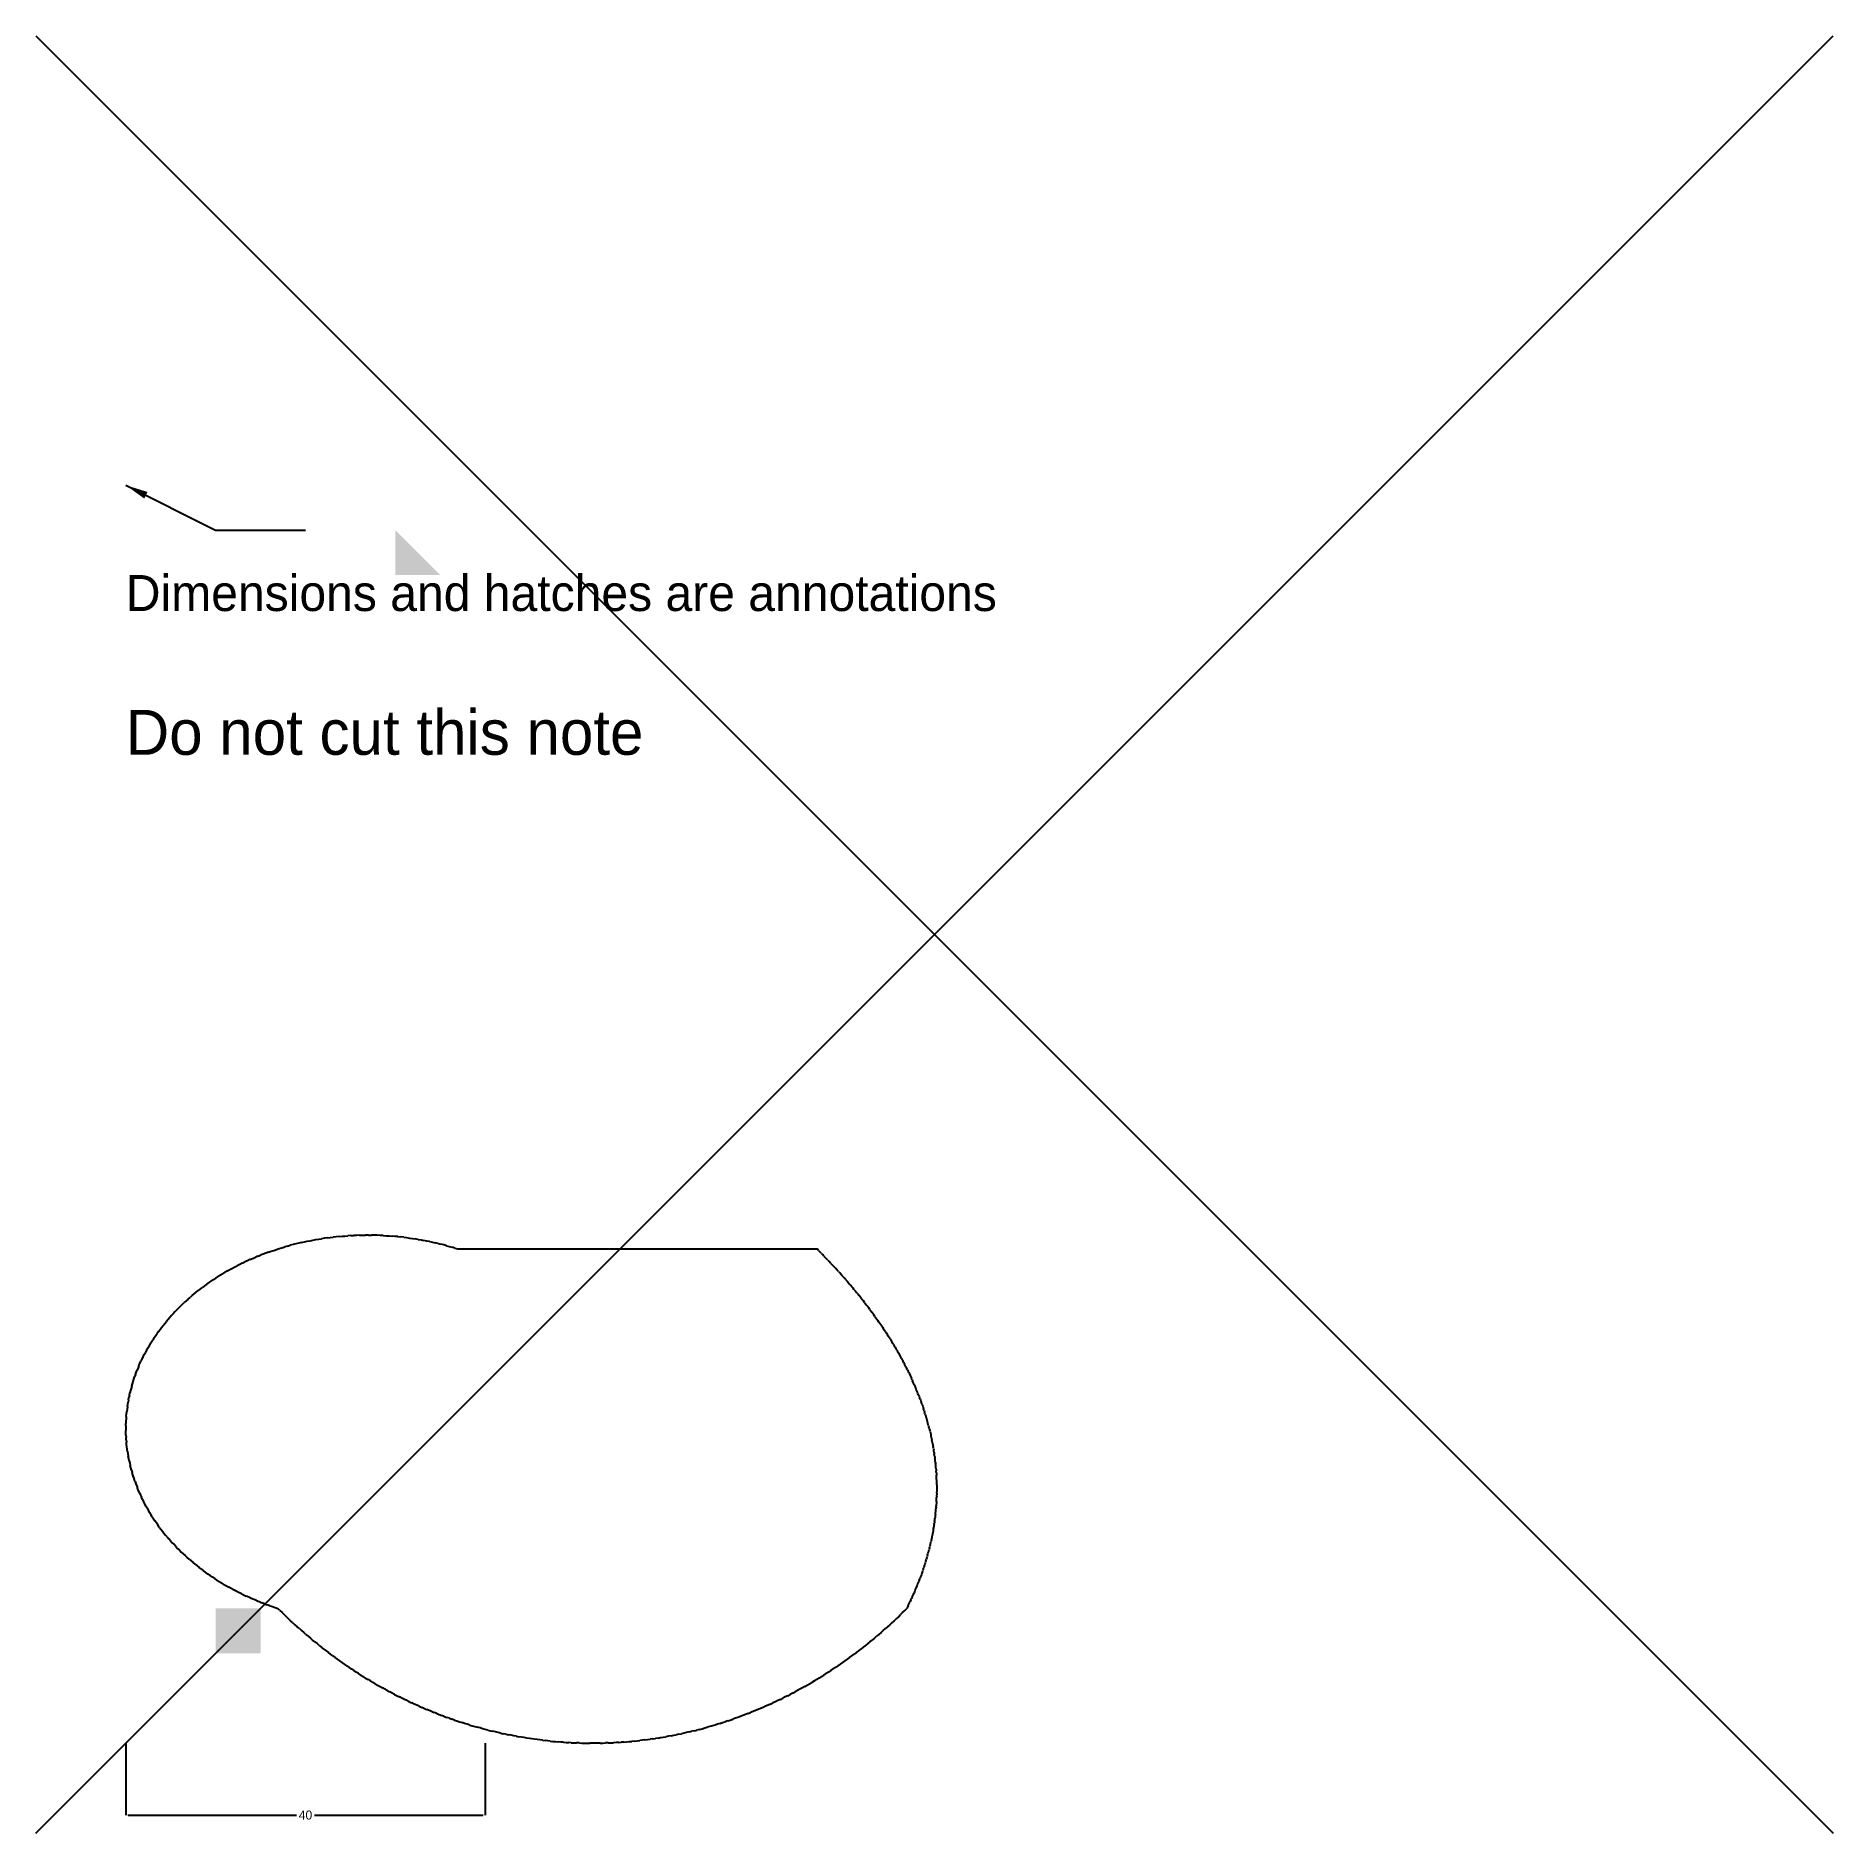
# Model space of a CAD drawing. Header units: millimetres. Extents: x 0 to 200, y 0 to 200.
import ezdxf

# ---------------------------------------------------------------- set-up
doc = ezdxf.new("R2010")
doc.units = ezdxf.units.MM
for name, color, linetype in [('ANNOTATION', 3, 'Continuous'), ('bend', 4, 'Continuous'), ('CUT', 7, 'Continuous'), ('extent', 6, 'Continuous')]:
    doc.layers.add(name, color=color, linetype=linetype)
doc.dimstyles.get("Standard").update_dxf_attribs({"dimtxt": 2.5, "dimasz": 2.5, "dimexe": 1.25, "dimexo": 0.625, "dimtad": 1, "dimcen": 2.5, "dimazin": 3, "dimtfac": 1, "dimtmove": 0, "dimatfit": 3})

# ---------------------------------------------------------------- blocks, each defined once
blk = doc.blocks.new('_CLOSEDFILLED')
at = {"color": 0, "linetype": 'BYBLOCK'}
blk.add_solid([(-1, 0.16), (0, 0), (-1, -0.16)], dxfattribs=at)
blk = doc.blocks.new('*D1')
for p, q in [((10, 10), (10, 2)), ((50, 10), (50, 2)), ((10.25, 2), (29, 2)), ((31, 2), (49.75, 2))]:
    blk.add_line(p, q)
at = {"layer": 'Defpoints'}
for p in [(10, 10), (50, 10), (10, 2)]:
    blk.add_point(p, dxfattribs=at)
at = {"layer": 'ANNOTATION', "xscale": 0.25, "yscale": 0.25, "rotation": 180}
blk.add_blockref('_CLOSEDFILLED', (10, 2), dxfattribs=at)
at = {"layer": 'ANNOTATION', "xscale": 0.25, "yscale": 0.25}
blk.add_blockref('_CLOSEDFILLED', (50, 2), dxfattribs=at)
at = {"layer": 'ANNOTATION', "insert": (30, 2), "char_height": 1, "attachment_point": 5}
blk.add_mtext('40', dxfattribs=at)

msp = doc.modelspace()

# ---------------------------------------------------------------- hatches: boundary and pattern name
at = {"layer": 'ANNOTATION'}
msp.add_hatch(color=3, dxfattribs=at).paths.add_polyline_path([(20, 20), (25, 20), (25, 25), (20, 25)])

# ---------------------------------------------------------------- linework, layer by layer
msp.add_solid([(40, 140), (45, 140), (40, 145)], dxfattribs=at)
at = {"layer": 'bend'}
msp.add_line((0, 0), (200, 200), dxfattribs=at)
at = {"layer": 'CUT'}
for p, q in [((30.831, 65.982), (31.151, 66.039)), ((31.151, 66.039), (31.472, 66.094)), ((31.472, 66.094), (31.793, 66.146)), ((32.115, 66.194), (31.793, 66.146)), ((32.438, 66.239), (32.115, 66.194)), ((32.438, 66.239), (32.762, 66.282)), ((32.762, 66.282), (33.086, 66.321)), ((33.411, 66.356), (33.086, 66.321)), ((33.736, 66.389), (33.411, 66.356)), ((33.736, 66.389), (34.062, 66.418)), ((34.062, 66.418), (34.388, 66.445)), ((34.388, 66.445), (34.715, 66.468)), ((35.042, 66.488), (34.715, 66.468)), ((35.042, 66.488), (35.369, 66.505)), ((35.696, 66.518), (35.369, 66.505)), ((36.024, 66.529), (35.696, 66.518)), ((36.024, 66.529), (36.352, 66.536)), ((36.352, 66.536), (36.679, 66.54)), ((37.007, 66.541), (36.679, 66.54)), ((37.007, 66.541), (37.335, 66.538)), ((37.663, 66.533), (37.335, 66.538)), ((37.991, 66.524), (37.663, 66.533)), ((38.318, 66.512), (37.991, 66.524)), ((38.646, 66.497), (38.318, 66.512)), ((38.646, 66.497), (38.973, 66.478)), ((38.973, 66.478), (39.299, 66.457)), ((39.299, 66.457), (39.626, 66.432)), ((39.952, 66.404), (39.626, 66.432)), ((40.277, 66.373), (39.952, 66.404)), ((40.277, 66.373), (40.602, 66.339)), ((40.927, 66.302), (40.602, 66.339)), ((40.927, 66.302), (41.251, 66.261)), ((41.251, 66.261), (41.574, 66.217)), ((41.574, 66.217), (41.897, 66.17)), ((41.897, 66.17), (42.219, 66.12)), ((42.54, 66.067), (42.219, 66.12)), ((42.54, 66.067), (42.86, 66.011)), ((42.86, 66.011), (43.179, 65.952)), ((24.106, 63.943), (24.396, 64.066)), ((24.687, 64.187), (24.396, 64.066)), ((24.687, 64.187), (24.98, 64.305)), ((25.274, 64.419), (24.98, 64.305)), ((25.571, 64.532), (25.274, 64.419)), ((25.869, 64.641), (25.571, 64.532)), ((25.869, 64.641), (26.169, 64.747)), ((26.169, 64.747), (26.47, 64.85)), ((26.47, 64.85), (26.773, 64.951)), ((26.773, 64.951), (27.077, 65.048)), ((27.077, 65.048), (27.383, 65.143)), ((27.383, 65.143), (27.691, 65.234)), ((27.999, 65.322), (27.691, 65.234)), ((27.999, 65.322), (28.309, 65.408)), ((28.62, 65.49), (28.309, 65.408)), ((28.933, 65.57), (28.62, 65.49)), ((29.247, 65.646), (28.933, 65.57)), ((29.561, 65.719), (29.247, 65.646)), ((29.561, 65.719), (29.877, 65.79)), ((29.877, 65.79), (30.194, 65.857)), ((30.194, 65.857), (30.512, 65.921)), ((30.512, 65.921), (30.831, 65.982)), ((43.498, 65.889), (43.179, 65.952)), ((43.815, 65.824), (43.498, 65.889)), ((43.815, 65.824), (44.132, 65.755)), ((44.132, 65.755), (44.447, 65.683)), ((44.761, 65.608), (44.447, 65.683)), ((44.761, 65.608), (45.074, 65.531)), ((45.386, 65.45), (45.074, 65.531)), ((45.697, 65.366), (45.386, 65.45)), ((45.697, 65.366), (46.006, 65.279)), ((46.006, 65.279), (46.314, 65.189)), ((46.621, 65.096), (46.314, 65.189)), ((46.621, 65.096), (46.926, 65)), ((46.926, 65), (86.926, 65)), ((87.082, 64.844), (86.926, 65)), ((87.082, 64.844), (87.236, 64.688)), ((87.39, 64.531), (87.236, 64.688)), ((87.39, 64.531), (87.543, 64.375)), ((87.696, 64.219), (87.543, 64.375)), ((87.696, 64.219), (87.847, 64.062)), ((87.997, 63.906), (87.847, 64.062)), ((20.534, 62.089), (20.275, 61.928)), ((20.795, 62.248), (20.534, 62.089)), ((20.795, 62.248), (21.059, 62.403)), ((21.325, 62.557), (21.059, 62.403)), ((21.325, 62.557), (21.594, 62.707)), ((21.594, 62.707), (21.864, 62.855)), ((21.864, 62.855), (22.137, 63.001)), ((22.137, 63.001), (22.412, 63.143)), ((22.689, 63.284), (22.412, 63.143)), ((22.969, 63.421), (22.689, 63.284)), ((22.969, 63.421), (23.25, 63.555)), ((23.534, 63.687), (23.25, 63.555)), ((23.819, 63.816), (23.534, 63.687)), ((23.819, 63.816), (24.106, 63.943)), ((88.147, 63.75), (87.997, 63.906)), ((88.147, 63.75), (88.295, 63.594)), ((88.443, 63.438), (88.295, 63.594)), ((88.443, 63.438), (88.589, 63.281)), ((88.589, 63.281), (88.735, 63.125)), ((88.735, 63.125), (88.88, 62.969)), ((89.024, 62.812), (88.88, 62.969)), ((89.167, 62.656), (89.024, 62.812)), ((89.309, 62.5), (89.167, 62.656)), ((89.309, 62.5), (89.45, 62.344)), ((89.59, 62.188), (89.45, 62.344)), ((89.729, 62.031), (89.59, 62.188)), ((89.729, 62.031), (89.868, 61.875)), ((17.599, 59.998), (17.828, 60.185)), ((17.828, 60.185), (18.061, 60.37)), ((18.296, 60.552), (18.061, 60.37)), ((18.296, 60.552), (18.534, 60.733)), ((18.775, 60.911), (18.534, 60.733)), ((19.019, 61.086), (18.775, 60.911)), ((19.019, 61.086), (19.265, 61.26)), ((19.265, 61.26), (19.513, 61.43)), ((19.513, 61.43), (19.765, 61.599)), ((19.765, 61.599), (20.019, 61.765)), ((20.019, 61.765), (20.275, 61.928)), ((90.005, 61.719), (89.868, 61.875)), ((90.142, 61.562), (90.005, 61.719)), ((90.142, 61.562), (90.277, 61.406)), ((90.277, 61.406), (90.412, 61.25)), ((90.412, 61.25), (90.546, 61.094)), ((90.679, 60.938), (90.546, 61.094)), ((90.811, 60.781), (90.679, 60.938)), ((90.942, 60.625), (90.811, 60.781)), ((91.072, 60.469), (90.942, 60.625)), ((91.072, 60.469), (91.201, 60.312)), ((91.201, 60.312), (91.33, 60.156)), ((91.457, 60), (91.33, 60.156)), ((91.457, 60), (91.584, 59.844)), ((15.464, 58.009), (15.268, 57.799)), ((15.664, 58.217), (15.464, 58.009)), ((15.867, 58.423), (15.664, 58.217)), ((16.073, 58.627), (15.867, 58.423)), ((16.073, 58.627), (16.282, 58.829)), ((16.282, 58.829), (16.494, 59.029)), ((16.709, 59.227), (16.494, 59.029)), ((16.927, 59.423), (16.709, 59.227)), ((16.927, 59.423), (17.148, 59.617)), ((17.372, 59.808), (17.148, 59.617)), ((17.372, 59.808), (17.599, 59.998)), ((91.709, 59.688), (91.584, 59.844)), ((91.834, 59.531), (91.709, 59.688)), ((91.834, 59.531), (91.958, 59.375)), ((91.958, 59.375), (92.08, 59.219)), ((92.202, 59.062), (92.08, 59.219)), ((92.202, 59.062), (92.323, 58.906)), ((92.323, 58.906), (92.443, 58.75)), ((92.443, 58.75), (92.563, 58.594)), ((92.563, 58.594), (92.681, 58.438)), ((92.798, 58.281), (92.681, 58.438)), ((92.798, 58.281), (92.915, 58.125)), ((92.915, 58.125), (93.03, 57.969)), ((13.648, 55.827), (13.815, 56.053)), ((13.815, 56.053), (13.985, 56.277)), ((13.985, 56.277), (14.158, 56.5)), ((14.158, 56.5), (14.335, 56.721)), ((14.335, 56.721), (14.515, 56.94)), ((14.698, 57.157), (14.515, 56.94)), ((14.885, 57.373), (14.698, 57.157)), ((15.075, 57.587), (14.885, 57.373)), ((15.268, 57.799), (15.075, 57.587)), ((93.145, 57.812), (93.03, 57.969)), ((93.258, 57.656), (93.145, 57.812)), ((93.371, 57.5), (93.258, 57.656)), ((93.371, 57.5), (93.483, 57.344)), ((93.483, 57.344), (93.594, 57.188)), ((93.594, 57.188), (93.704, 57.031)), ((93.813, 56.875), (93.704, 57.031)), ((93.921, 56.719), (93.813, 56.875)), ((94.028, 56.562), (93.921, 56.719)), ((94.135, 56.406), (94.028, 56.562)), ((94.135, 56.406), (94.24, 56.25)), ((94.345, 56.094), (94.24, 56.25)), ((94.448, 55.938), (94.345, 56.094)), ((12.581, 54.202), (12.442, 53.964)), ((12.722, 54.439), (12.581, 54.202)), ((12.722, 54.439), (12.868, 54.674)), ((12.868, 54.674), (13.017, 54.907)), ((13.17, 55.139), (13.017, 54.907)), ((13.17, 55.139), (13.326, 55.37)), ((13.326, 55.37), (13.485, 55.599)), ((13.648, 55.827), (13.485, 55.599)), ((94.551, 55.781), (94.448, 55.938)), ((94.551, 55.781), (94.653, 55.625)), ((94.754, 55.469), (94.653, 55.625)), ((94.854, 55.312), (94.754, 55.469)), ((94.953, 55.156), (94.854, 55.312)), ((95.051, 55), (94.953, 55.156)), ((95.051, 55), (95.148, 54.844)), ((95.244, 54.688), (95.148, 54.844)), ((95.34, 54.531), (95.244, 54.688)), ((95.434, 54.375), (95.34, 54.531)), ((95.434, 54.375), (95.528, 54.219)), ((95.528, 54.219), (95.62, 54.062)), ((95.62, 54.062), (95.712, 53.906)), ((11.469, 52.017), (11.364, 51.768)), ((11.469, 52.017), (11.577, 52.264)), ((11.577, 52.264), (11.69, 52.511)), ((11.806, 52.756), (11.69, 52.511)), ((11.806, 52.756), (11.926, 53)), ((11.926, 53), (12.049, 53.243)), ((12.049, 53.243), (12.177, 53.485)), ((12.308, 53.725), (12.177, 53.485)), ((12.442, 53.964), (12.308, 53.725)), ((95.803, 53.75), (95.712, 53.906)), ((95.803, 53.75), (95.893, 53.594)), ((95.893, 53.594), (95.982, 53.438)), ((95.982, 53.438), (96.07, 53.281)), ((96.07, 53.281), (96.157, 53.125)), ((96.243, 52.969), (96.157, 53.125)), ((96.328, 52.812), (96.243, 52.969)), ((96.328, 52.812), (96.413, 52.656)), ((96.496, 52.5), (96.413, 52.656)), ((96.579, 52.344), (96.496, 52.5)), ((96.579, 52.344), (96.66, 52.188)), ((96.741, 52.031), (96.66, 52.188)), ((96.821, 51.875), (96.741, 52.031)), ((10.662, 49.747), (10.736, 50.003)), ((10.736, 50.003), (10.814, 50.257)), ((10.814, 50.257), (10.896, 50.511)), ((10.896, 50.511), (10.982, 50.765)), ((11.072, 51.017), (10.982, 50.765)), ((11.072, 51.017), (11.165, 51.268)), ((11.165, 51.268), (11.263, 51.519)), ((11.364, 51.768), (11.263, 51.519)), ((96.821, 51.875), (96.9, 51.719)), ((96.978, 51.562), (96.9, 51.719)), ((96.978, 51.562), (97.055, 51.406)), ((97.131, 51.25), (97.055, 51.406)), ((97.131, 51.25), (97.206, 51.094)), ((97.206, 51.094), (97.28, 50.938)), ((97.28, 50.938), (97.354, 50.781)), ((97.354, 50.781), (97.426, 50.625)), ((97.498, 50.469), (97.426, 50.625)), ((97.498, 50.469), (97.569, 50.312)), ((97.638, 50.156), (97.569, 50.312)), ((97.707, 50), (97.638, 50.156)), ((97.775, 49.844), (97.707, 50)), ((10.299, 48.201), (10.252, 47.941)), ((10.299, 48.201), (10.35, 48.46)), ((10.404, 48.719), (10.35, 48.46)), ((10.404, 48.719), (10.463, 48.977)), ((10.525, 49.234), (10.463, 48.977)), ((10.592, 49.491), (10.525, 49.234)), ((10.662, 49.747), (10.592, 49.491)), ((97.775, 49.844), (97.842, 49.688)), ((97.908, 49.531), (97.842, 49.688)), ((97.973, 49.375), (97.908, 49.531)), ((98.037, 49.219), (97.973, 49.375)), ((98.101, 49.062), (98.037, 49.219)), ((98.163, 48.906), (98.101, 49.062)), ((98.225, 48.75), (98.163, 48.906)), ((98.225, 48.75), (98.285, 48.594)), ((98.285, 48.594), (98.345, 48.438)), ((98.404, 48.281), (98.345, 48.438)), ((98.404, 48.281), (98.461, 48.125)), ((98.461, 48.125), (98.518, 47.969)), ((10.036, 46.114), (10.021, 45.852)), ((10.055, 46.376), (10.036, 46.114)), ((10.055, 46.376), (10.078, 46.637)), ((10.078, 46.637), (10.105, 46.899)), ((10.136, 47.16), (10.105, 46.899)), ((10.171, 47.421), (10.136, 47.16)), ((10.171, 47.421), (10.209, 47.681)), ((10.209, 47.681), (10.252, 47.941)), ((98.574, 47.812), (98.518, 47.969)), ((98.629, 47.656), (98.574, 47.812)), ((98.629, 47.656), (98.684, 47.5)), ((98.684, 47.5), (98.737, 47.344)), ((98.737, 47.344), (98.789, 47.188)), ((98.841, 47.031), (98.789, 47.188)), ((98.841, 47.031), (98.891, 46.875)), ((98.941, 46.719), (98.891, 46.875)), ((98.989, 46.562), (98.941, 46.719)), ((98.989, 46.562), (99.037, 46.406)), ((99.037, 46.406), (99.084, 46.25)), ((99.13, 46.094), (99.084, 46.25)), ((99.175, 45.938), (99.13, 46.094)), ((10.003, 45.328), (10, 45.065)), ((10, 45.065), (10.001, 44.803)), ((10.006, 44.541), (10.001, 44.803)), ((10.003, 45.328), (10.01, 45.59)), ((10.015, 44.278), (10.006, 44.541)), ((10.021, 45.852), (10.01, 45.59)), ((10.015, 44.278), (10.028, 44.016)), ((10.045, 43.754), (10.028, 44.016)), ((99.219, 45.781), (99.175, 45.938)), ((99.262, 45.625), (99.219, 45.781)), ((99.305, 45.469), (99.262, 45.625)), ((99.346, 45.312), (99.305, 45.469)), ((99.346, 45.312), (99.386, 45.156)), ((99.426, 45), (99.386, 45.156)), ((99.426, 45), (99.464, 44.844)), ((99.502, 44.688), (99.464, 44.844)), ((99.502, 44.688), (99.539, 44.531)), ((99.539, 44.531), (99.575, 44.375)), ((99.575, 44.375), (99.61, 44.219)), ((99.61, 44.219), (99.644, 44.062)), ((99.644, 44.062), (99.677, 43.906)), ((10.045, 43.754), (10.066, 43.493)), ((10.091, 43.231), (10.066, 43.493)), ((10.12, 42.97), (10.091, 43.231)), ((10.153, 42.709), (10.12, 42.97)), ((10.19, 42.448), (10.153, 42.709)), ((10.19, 42.448), (10.23, 42.188)), ((10.23, 42.188), (10.275, 41.928)), ((99.677, 43.906), (99.709, 43.75)), ((99.74, 43.594), (99.709, 43.75)), ((99.771, 43.438), (99.74, 43.594)), ((99.8, 43.281), (99.771, 43.438)), ((99.8, 43.281), (99.829, 43.125)), ((99.829, 43.125), (99.856, 42.969)), ((99.883, 42.812), (99.856, 42.969)), ((99.883, 42.812), (99.909, 42.656)), ((99.934, 42.5), (99.909, 42.656)), ((99.958, 42.344), (99.934, 42.5)), ((99.958, 42.344), (99.981, 42.188)), ((100.003, 42.031), (99.981, 42.188)), ((100.024, 41.875), (100.003, 42.031)), ((10.324, 41.669), (10.275, 41.928)), ((10.377, 41.41), (10.324, 41.669)), ((10.377, 41.41), (10.433, 41.152)), ((10.433, 41.152), (10.494, 40.894)), ((10.558, 40.637), (10.494, 40.894)), ((10.627, 40.38), (10.558, 40.637)), ((10.627, 40.38), (10.699, 40.124)), ((10.775, 39.869), (10.699, 40.124)), ((100.024, 41.875), (100.044, 41.719)), ((100.064, 41.562), (100.044, 41.719)), ((100.082, 41.406), (100.064, 41.562)), ((100.1, 41.25), (100.082, 41.406)), ((100.1, 41.25), (100.116, 41.094)), ((100.132, 40.938), (100.116, 41.094)), ((100.147, 40.781), (100.132, 40.938)), ((100.161, 40.625), (100.147, 40.781)), ((100.161, 40.625), (100.174, 40.469)), ((100.174, 40.469), (100.186, 40.312)), ((100.197, 40.156), (100.186, 40.312)), ((100.197, 40.156), (100.207, 40)), ((100.207, 40), (100.216, 39.844)), ((10.855, 39.615), (10.775, 39.869)), ((10.855, 39.615), (10.939, 39.361)), ((11.027, 39.108), (10.939, 39.361)), ((11.027, 39.108), (11.118, 38.857)), ((11.118, 38.857), (11.214, 38.606)), ((11.214, 38.606), (11.313, 38.356)), ((11.416, 38.107), (11.313, 38.356)), ((11.523, 37.859), (11.416, 38.107)), ((100.225, 39.688), (100.216, 39.844)), ((100.232, 39.531), (100.225, 39.688)), ((100.239, 39.375), (100.232, 39.531)), ((100.244, 39.219), (100.239, 39.375)), ((100.249, 39.062), (100.244, 39.219)), ((100.253, 38.906), (100.249, 39.062)), ((100.256, 38.75), (100.253, 38.906)), ((100.256, 38.75), (100.258, 38.594)), ((100.258, 38.125), (100.257, 37.969)), ((100.258, 38.594), (100.259, 38.438)), ((100.259, 38.281), (100.258, 38.125)), ((100.259, 38.438), (100.259, 38.281)), ((11.523, 37.859), (11.633, 37.612)), ((11.633, 37.612), (11.748, 37.366)), ((11.866, 37.121), (11.748, 37.366)), ((11.866, 37.121), (11.987, 36.878)), ((11.987, 36.878), (12.113, 36.635)), ((12.242, 36.394), (12.113, 36.635)), ((12.375, 36.155), (12.242, 36.394)), ((12.511, 35.916), (12.375, 36.155)), ((100.152, 35.938), (100.165, 36.094)), ((100.178, 36.25), (100.165, 36.094)), ((100.178, 36.25), (100.19, 36.406)), ((100.2, 36.562), (100.19, 36.406)), ((100.21, 36.719), (100.2, 36.562)), ((100.219, 36.875), (100.21, 36.719)), ((100.219, 36.875), (100.227, 37.031)), ((100.227, 37.031), (100.235, 37.188)), ((100.235, 37.188), (100.241, 37.344)), ((100.246, 37.5), (100.241, 37.344)), ((100.246, 37.5), (100.251, 37.656)), ((100.254, 37.812), (100.251, 37.656)), ((100.254, 37.812), (100.257, 37.969)), ((12.651, 35.679), (12.511, 35.916)), ((12.795, 35.443), (12.651, 35.679)), ((12.942, 35.209), (12.795, 35.443)), ((12.942, 35.209), (13.093, 34.976)), ((13.093, 34.976), (13.248, 34.744)), ((13.405, 34.515), (13.248, 34.744)), ((13.567, 34.286), (13.405, 34.515)), ((13.732, 34.059), (13.567, 34.286)), ((13.732, 34.059), (13.9, 33.834)), ((99.892, 33.906), (99.917, 34.062)), ((99.942, 34.219), (99.917, 34.062)), ((99.965, 34.375), (99.942, 34.219)), ((99.965, 34.375), (99.988, 34.531)), ((100.01, 34.688), (99.988, 34.531)), ((100.01, 34.688), (100.031, 34.844)), ((100.031, 34.844), (100.051, 35)), ((100.07, 35.156), (100.051, 35)), ((100.088, 35.312), (100.07, 35.156)), ((100.105, 35.469), (100.088, 35.312)), ((100.105, 35.469), (100.122, 35.625)), ((100.122, 35.625), (100.137, 35.781)), ((100.137, 35.781), (100.152, 35.938)), ((13.9, 33.834), (14.071, 33.611)), ((14.071, 33.611), (14.246, 33.389)), ((14.246, 33.389), (14.425, 33.169)), ((14.607, 32.951), (14.425, 33.169)), ((14.607, 32.951), (14.792, 32.734)), ((14.98, 32.519), (14.792, 32.734)), ((14.98, 32.519), (15.172, 32.307)), ((15.172, 32.307), (15.366, 32.096)), ((15.564, 31.887), (15.366, 32.096)), ((99.514, 32.031), (99.477, 31.875)), ((99.514, 32.031), (99.551, 32.188)), ((99.551, 32.188), (99.586, 32.344)), ((99.586, 32.344), (99.621, 32.5)), ((99.655, 32.656), (99.621, 32.5)), ((99.655, 32.656), (99.688, 32.812)), ((99.72, 32.969), (99.688, 32.812)), ((99.751, 33.125), (99.72, 32.969)), ((99.781, 33.281), (99.751, 33.125)), ((99.81, 33.438), (99.781, 33.281)), ((99.838, 33.594), (99.81, 33.438)), ((99.865, 33.75), (99.838, 33.594)), ((99.892, 33.906), (99.865, 33.75)), ((15.564, 31.887), (15.766, 31.679)), ((15.766, 31.679), (15.97, 31.474)), ((15.97, 31.474), (16.177, 31.271)), ((16.177, 31.271), (16.388, 31.07)), ((16.388, 31.07), (16.601, 30.871)), ((16.601, 30.871), (16.818, 30.674)), ((17.037, 30.479), (16.818, 30.674)), ((17.037, 30.479), (17.26, 30.287)), ((17.26, 30.287), (17.485, 30.096)), ((17.714, 29.908), (17.485, 30.096)), ((98.957, 30), (98.908, 29.844)), ((98.957, 30), (99.005, 30.156)), ((99.053, 30.312), (99.005, 30.156)), ((99.053, 30.312), (99.099, 30.469)), ((99.145, 30.625), (99.099, 30.469)), ((99.145, 30.625), (99.19, 30.781)), ((99.234, 30.938), (99.19, 30.781)), ((99.234, 30.938), (99.276, 31.094)), ((99.276, 31.094), (99.318, 31.25)), ((99.318, 31.25), (99.359, 31.406)), ((99.359, 31.406), (99.4, 31.562)), ((99.439, 31.719), (99.4, 31.562)), ((99.439, 31.719), (99.477, 31.875)), ((17.714, 29.908), (17.945, 29.722)), ((17.945, 29.722), (18.179, 29.538)), ((18.415, 29.357), (18.179, 29.538)), ((18.415, 29.357), (18.655, 29.178)), ((18.897, 29.001), (18.655, 29.178)), ((19.142, 28.826), (18.897, 29.001)), ((19.389, 28.654), (19.142, 28.826)), ((19.64, 28.485), (19.389, 28.654)), ((19.892, 28.317), (19.64, 28.485)), ((20.147, 28.153), (19.892, 28.317)), ((20.147, 28.153), (20.405, 27.991)), ((98.305, 28.125), (98.245, 27.969)), ((98.305, 28.125), (98.365, 28.281)), ((98.423, 28.438), (98.365, 28.281)), ((98.481, 28.594), (98.423, 28.438)), ((98.537, 28.75), (98.481, 28.594)), ((98.593, 28.906), (98.537, 28.75)), ((98.648, 29.062), (98.593, 28.906)), ((98.648, 29.062), (98.701, 29.219)), ((98.754, 29.375), (98.701, 29.219)), ((98.754, 29.375), (98.806, 29.531)), ((98.858, 29.688), (98.806, 29.531)), ((98.858, 29.688), (98.908, 29.844)), ((20.405, 27.991), (20.665, 27.831)), ((20.928, 27.674), (20.665, 27.831)), ((20.928, 27.674), (21.193, 27.519)), ((21.193, 27.519), (21.46, 27.367)), ((21.729, 27.218), (21.46, 27.367)), ((22.001, 27.071), (21.729, 27.218)), ((22.275, 26.927), (22.001, 27.071)), ((22.551, 26.786), (22.275, 26.927)), ((22.83, 26.647), (22.551, 26.786)), ((22.83, 26.647), (23.11, 26.511)), ((23.11, 26.511), (23.392, 26.378)), ((23.677, 26.247), (23.392, 26.378)), ((23.963, 26.12), (23.677, 26.247)), ((24.252, 25.995), (23.963, 26.12)), ((97.378, 25.938), (97.45, 26.094)), ((97.522, 26.25), (97.45, 26.094)), ((97.522, 26.25), (97.592, 26.406)), ((97.592, 26.406), (97.661, 26.562)), ((97.661, 26.562), (97.73, 26.719)), ((97.797, 26.875), (97.73, 26.719)), ((97.797, 26.875), (97.864, 27.031)), ((97.864, 27.031), (97.93, 27.188)), ((97.93, 27.188), (97.995, 27.344)), ((97.995, 27.344), (98.059, 27.5)), ((98.059, 27.5), (98.122, 27.656)), ((98.122, 27.656), (98.184, 27.812)), ((98.184, 27.812), (98.245, 27.969)), ((24.542, 25.873), (24.252, 25.995)), ((24.542, 25.873), (24.834, 25.754)), ((24.834, 25.754), (25.128, 25.637)), ((25.423, 25.524), (25.128, 25.637)), ((25.423, 25.524), (25.72, 25.413)), ((26.019, 25.306), (25.72, 25.413)), ((26.019, 25.306), (26.32, 25.201)), ((26.32, 25.201), (26.622, 25.099)), ((26.622, 25.099), (26.926, 25)), ((27.161, 24.767), (26.926, 25)), ((27.161, 24.767), (27.396, 24.535)), ((27.396, 24.535), (27.633, 24.305)), ((27.633, 24.305), (27.871, 24.077)), ((28.109, 23.851), (27.871, 24.077)), ((95.981, 24.077), (95.743, 23.851)), ((95.981, 24.077), (96.219, 24.305)), ((96.455, 24.535), (96.219, 24.305)), ((96.455, 24.535), (96.691, 24.767)), ((96.691, 24.767), (96.926, 25)), ((97.003, 25.156), (96.926, 25)), ((97.08, 25.312), (97.003, 25.156)), ((97.08, 25.312), (97.156, 25.469)), ((97.156, 25.469), (97.231, 25.625)), ((97.231, 25.625), (97.305, 25.781)), ((97.378, 25.938), (97.305, 25.781)), ((28.348, 23.627), (28.109, 23.851)), ((28.588, 23.404), (28.348, 23.627)), ((28.588, 23.404), (28.83, 23.184)), ((28.83, 23.184), (29.071, 22.965)), ((29.314, 22.748), (29.071, 22.965)), ((29.314, 22.748), (29.558, 22.533)), ((29.558, 22.533), (29.802, 22.319)), ((30.047, 22.108), (29.802, 22.319)), ((30.047, 22.108), (30.294, 21.898)), ((93.804, 22.108), (93.558, 21.898)), ((94.049, 22.319), (93.804, 22.108)), ((94.049, 22.319), (94.294, 22.533)), ((94.294, 22.533), (94.537, 22.748)), ((94.78, 22.965), (94.537, 22.748)), ((95.022, 23.184), (94.78, 22.965)), ((95.263, 23.404), (95.022, 23.184)), ((95.503, 23.627), (95.263, 23.404)), ((95.743, 23.851), (95.503, 23.627)), ((30.294, 21.898), (30.54, 21.69)), ((30.788, 21.484), (30.54, 21.69)), ((31.037, 21.28), (30.788, 21.484)), ((31.037, 21.28), (31.286, 21.078)), ((31.536, 20.877), (31.286, 21.078)), ((31.536, 20.877), (31.787, 20.679)), ((32.039, 20.482), (31.787, 20.679)), ((32.039, 20.482), (32.291, 20.287)), ((32.291, 20.287), (32.544, 20.094)), ((32.798, 19.902), (32.544, 20.094)), ((91.308, 20.094), (91.054, 19.902)), ((91.308, 20.094), (91.561, 20.287)), ((91.561, 20.287), (91.813, 20.482)), ((92.065, 20.679), (91.813, 20.482)), ((92.316, 20.877), (92.065, 20.679)), ((92.566, 21.078), (92.316, 20.877)), ((92.815, 21.28), (92.566, 21.078)), ((92.815, 21.28), (93.064, 21.484)), ((93.311, 21.69), (93.064, 21.484)), ((93.311, 21.69), (93.558, 21.898)), ((33.053, 19.713), (32.798, 19.902)), ((33.053, 19.713), (33.308, 19.525)), ((33.564, 19.339), (33.308, 19.525)), ((33.821, 19.155), (33.564, 19.339)), ((34.079, 18.973), (33.821, 19.155)), ((34.337, 18.793), (34.079, 18.973)), ((34.596, 18.614), (34.337, 18.793)), ((34.596, 18.614), (34.856, 18.438)), ((34.856, 18.438), (35.116, 18.263)), ((35.116, 18.263), (35.377, 18.09)), ((35.639, 17.918), (35.377, 18.09)), ((88.475, 18.09), (88.213, 17.918)), ((88.475, 18.09), (88.736, 18.263)), ((88.996, 18.438), (88.736, 18.263)), ((89.256, 18.614), (88.996, 18.438)), ((89.515, 18.793), (89.256, 18.614)), ((89.773, 18.973), (89.515, 18.793)), ((90.031, 19.155), (89.773, 18.973)), ((90.287, 19.339), (90.031, 19.155)), ((90.544, 19.525), (90.287, 19.339)), ((90.544, 19.525), (90.799, 19.713)), ((90.799, 19.713), (91.054, 19.902)), ((35.901, 17.749), (35.639, 17.918)), ((36.164, 17.581), (35.901, 17.749)), ((36.164, 17.581), (36.428, 17.416)), ((36.692, 17.252), (36.428, 17.416)), ((36.692, 17.252), (36.957, 17.09)), ((37.223, 16.93), (36.957, 17.09)), ((37.489, 16.771), (37.223, 16.93)), ((37.756, 16.615), (37.489, 16.771)), ((37.756, 16.615), (38.023, 16.46)), ((38.023, 16.46), (38.291, 16.307)), ((38.291, 16.307), (38.56, 16.156)), ((38.829, 16.007), (38.56, 16.156)), ((39.099, 15.859), (38.829, 16.007)), ((85.023, 16.007), (84.753, 15.859)), ((85.292, 16.156), (85.023, 16.007)), ((85.561, 16.307), (85.292, 16.156)), ((85.561, 16.307), (85.829, 16.46)), ((85.829, 16.46), (86.096, 16.615)), ((86.096, 16.615), (86.363, 16.771)), ((86.629, 16.93), (86.363, 16.771)), ((86.895, 17.09), (86.629, 16.93)), ((87.16, 17.252), (86.895, 17.09)), ((87.424, 17.416), (87.16, 17.252)), ((87.424, 17.416), (87.688, 17.581)), ((87.688, 17.581), (87.951, 17.749)), ((88.213, 17.918), (87.951, 17.749)), ((39.099, 15.859), (39.369, 15.714)), ((39.64, 15.57), (39.369, 15.714)), ((39.911, 15.428), (39.64, 15.57)), ((39.911, 15.428), (40.183, 15.288)), ((40.183, 15.288), (40.456, 15.15)), ((40.729, 15.013), (40.456, 15.15)), ((41.003, 14.879), (40.729, 15.013)), ((41.277, 14.746), (41.003, 14.879)), ((41.552, 14.615), (41.277, 14.746)), ((41.552, 14.615), (41.827, 14.486)), ((42.103, 14.359), (41.827, 14.486)), ((42.379, 14.233), (42.103, 14.359)), ((42.655, 14.11), (42.379, 14.233)), ((42.655, 14.11), (42.933, 13.988)), ((81.196, 14.11), (80.919, 13.988)), ((81.473, 14.233), (81.196, 14.11)), ((81.749, 14.359), (81.473, 14.233)), ((81.749, 14.359), (82.025, 14.486)), ((82.3, 14.615), (82.025, 14.486)), ((82.575, 14.746), (82.3, 14.615)), ((82.849, 14.879), (82.575, 14.746)), ((82.849, 14.879), (83.122, 15.013)), ((83.396, 15.15), (83.122, 15.013)), ((83.668, 15.288), (83.396, 15.15)), ((83.668, 15.288), (83.94, 15.428)), ((84.212, 15.57), (83.94, 15.428)), ((84.212, 15.57), (84.483, 15.714)), ((84.753, 15.859), (84.483, 15.714)), ((43.21, 13.868), (42.933, 13.988)), ((43.21, 13.868), (43.488, 13.75)), ((43.767, 13.634), (43.488, 13.75)), ((44.046, 13.519), (43.767, 13.634)), ((44.046, 13.519), (44.325, 13.407)), ((44.605, 13.296), (44.325, 13.407)), ((44.605, 13.296), (44.885, 13.187)), ((44.885, 13.187), (45.166, 13.08)), ((45.447, 12.975), (45.166, 13.08)), ((45.447, 12.975), (45.729, 12.871)), ((46.011, 12.769), (45.729, 12.871)), ((46.011, 12.769), (46.293, 12.67)), ((46.576, 12.572), (46.293, 12.67)), ((46.576, 12.572), (46.859, 12.476)), ((46.859, 12.476), (47.143, 12.381)), ((47.143, 12.381), (47.426, 12.289)), ((47.711, 12.198), (47.426, 12.289)), ((47.995, 12.109), (47.711, 12.198)), ((48.28, 12.022), (47.995, 12.109)), ((48.28, 12.022), (48.565, 11.937)), ((75.572, 12.022), (75.286, 11.937)), ((75.856, 12.109), (75.572, 12.022)), ((76.141, 12.198), (75.856, 12.109)), ((76.141, 12.198), (76.425, 12.289)), ((76.425, 12.289), (76.709, 12.381)), ((76.993, 12.476), (76.709, 12.381)), ((76.993, 12.476), (77.276, 12.572)), ((77.276, 12.572), (77.558, 12.67)), ((77.841, 12.769), (77.558, 12.67)), ((78.123, 12.871), (77.841, 12.769)), ((78.404, 12.975), (78.123, 12.871)), ((78.685, 13.08), (78.404, 12.975)), ((78.966, 13.187), (78.685, 13.08)), ((79.246, 13.296), (78.966, 13.187)), ((79.246, 13.296), (79.526, 13.407)), ((79.806, 13.519), (79.526, 13.407)), ((80.085, 13.634), (79.806, 13.519)), ((80.363, 13.75), (80.085, 13.634)), ((80.641, 13.868), (80.363, 13.75)), ((80.919, 13.988), (80.641, 13.868)), ((48.565, 11.937), (48.851, 11.854)), ((48.851, 11.854), (49.137, 11.772)), ((49.423, 11.693), (49.137, 11.772)), ((49.709, 11.615), (49.423, 11.693)), ((49.996, 11.539), (49.709, 11.615)), ((50.283, 11.465), (49.996, 11.539)), ((50.283, 11.465), (50.571, 11.393)), ((50.571, 11.393), (50.858, 11.322)), ((51.146, 11.253), (50.858, 11.322)), ((51.435, 11.187), (51.146, 11.253)), ((51.723, 11.122), (51.435, 11.187)), ((51.723, 11.122), (52.012, 11.058)), ((52.301, 10.997), (52.012, 11.058)), ((52.301, 10.997), (52.59, 10.938)), ((52.879, 10.88), (52.59, 10.938)), ((53.169, 10.824), (52.879, 10.88)), ((53.459, 10.77), (53.169, 10.824)), ((53.459, 10.77), (53.749, 10.718)), ((54.039, 10.667), (53.749, 10.718)), ((54.33, 10.619), (54.039, 10.667)), ((54.62, 10.572), (54.33, 10.619)), ((54.911, 10.527), (54.62, 10.572)), ((55.202, 10.484), (54.911, 10.527)), ((55.493, 10.443), (55.202, 10.484)), ((55.785, 10.404), (55.493, 10.443)), ((56.076, 10.366), (55.785, 10.404)), ((56.368, 10.331), (56.076, 10.366)), ((56.368, 10.331), (56.659, 10.297)), ((56.951, 10.265), (56.659, 10.297)), ((57.243, 10.234), (56.951, 10.265)), ((57.243, 10.234), (57.535, 10.206)), ((57.535, 10.206), (57.828, 10.179)), ((57.828, 10.179), (58.12, 10.155)), ((58.412, 10.132), (58.12, 10.155)), ((58.705, 10.111), (58.412, 10.132)), ((58.705, 10.111), (58.997, 10.092)), ((58.997, 10.092), (59.29, 10.074)), ((59.583, 10.059), (59.29, 10.074)), ((59.583, 10.059), (59.875, 10.045)), ((59.875, 10.045), (60.168, 10.033)), ((60.461, 10.023), (60.168, 10.033)), ((60.461, 10.023), (60.754, 10.015)), ((60.754, 10.015), (61.047, 10.008)), ((61.047, 10.008), (61.34, 10.004)), ((61.34, 10.004), (61.633, 10.001)), ((61.926, 10), (61.633, 10.001)), ((62.219, 10.001), (61.926, 10)), ((62.512, 10.004), (62.219, 10.001)), ((62.805, 10.008), (62.512, 10.004)), ((62.805, 10.008), (63.098, 10.015)), ((63.098, 10.015), (63.391, 10.023)), ((63.683, 10.033), (63.391, 10.023)), ((63.683, 10.033), (63.976, 10.045)), ((63.976, 10.045), (64.269, 10.059)), ((64.562, 10.074), (64.269, 10.059)), ((64.854, 10.092), (64.562, 10.074)), ((64.854, 10.092), (65.147, 10.111)), ((65.439, 10.132), (65.147, 10.111)), ((65.439, 10.132), (65.732, 10.155)), ((65.732, 10.155), (66.024, 10.179)), ((66.024, 10.179), (66.316, 10.206)), ((66.608, 10.234), (66.316, 10.206)), ((66.608, 10.234), (66.9, 10.265)), ((66.9, 10.265), (67.192, 10.297)), ((67.484, 10.331), (67.192, 10.297)), ((67.776, 10.366), (67.484, 10.331)), ((67.776, 10.366), (68.067, 10.404)), ((68.067, 10.404), (68.358, 10.443)), ((68.65, 10.484), (68.358, 10.443)), ((68.65, 10.484), (68.941, 10.527)), ((69.231, 10.572), (68.941, 10.527)), ((69.231, 10.572), (69.522, 10.619)), ((69.522, 10.619), (69.813, 10.667)), ((69.813, 10.667), (70.103, 10.718)), ((70.393, 10.77), (70.103, 10.718)), ((70.683, 10.824), (70.393, 10.77)), ((70.683, 10.824), (70.972, 10.88)), ((70.972, 10.88), (71.262, 10.938)), ((71.551, 10.997), (71.262, 10.938)), ((71.551, 10.997), (71.84, 11.058)), ((72.129, 11.122), (71.84, 11.058)), ((72.417, 11.187), (72.129, 11.122)), ((72.705, 11.253), (72.417, 11.187)), ((72.705, 11.253), (72.993, 11.322)), ((73.281, 11.393), (72.993, 11.322)), ((73.281, 11.393), (73.568, 11.465)), ((73.855, 11.539), (73.568, 11.465)), ((73.855, 11.539), (74.142, 11.615)), ((74.142, 11.615), (74.429, 11.693)), ((74.429, 11.693), (74.715, 11.772)), ((75.001, 11.854), (74.715, 11.772)), ((75.286, 11.937), (75.001, 11.854))]:
    msp.add_line(p, q, dxfattribs=at)
at = {"layer": 'extent'}
msp.add_line((0, 200), (200, 0), dxfattribs=at)

# ---------------------------------------------------------------- texts
at = {"layer": 'ANNOTATION'}
msp.add_text('Do not cut this note', height=5, dxfattribs=at).set_placement((10, 120))
at = {"layer": 'ANNOTATION', "insert": (10, 140), "char_height": 4, "attachment_point": 1}
msp.add_mtext('Dimensions and hatches are annotations', dxfattribs=at)

# ---------------------------------------------------------------- dimensions: what is measured, and where the dimension line sits
at = {"layer": 'ANNOTATION'}
dim = msp.add_linear_dim(base=(10, 2), p1=(10, 10), p2=(50, 10), dimstyle='Standard', dxfattribs=at)
dim.commit()
dim.dimension.update_dxf_attribs({"geometry": '*D1', "text_midpoint": (30, 2)})

# ---------------------------------------------------------------- leaders
msp.add_leader([(10, 150), (20, 145), (30, 145)], dimstyle='Standard', dxfattribs=at)

doc.saveas('drawing.dxf')
